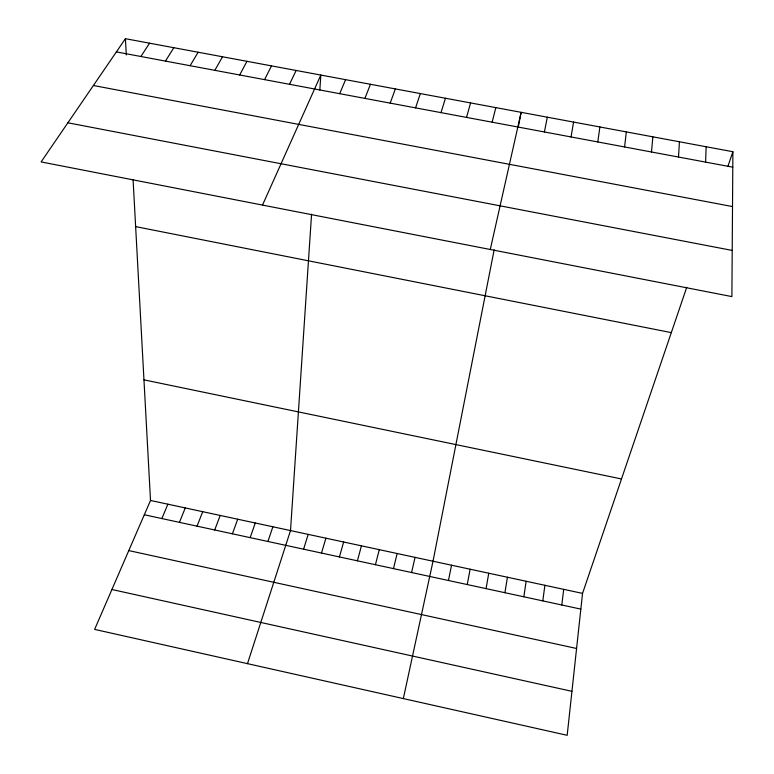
<?xml version="1.0" encoding="UTF-8"?>
<svg xmlns="http://www.w3.org/2000/svg" width="774" height="774" viewBox="0 0 774 774"><rect width="100%" height="100%" fill="white"/><g stroke="black" fill="none" stroke-linecap="round" stroke-linejoin="round"><path stroke-width="1.16" d="M732.891 151.723L731.894 296.597L41.109 161.921L125.417 38.7L732.891 151.723L727.918 166.333M705.607 162.114L706.12 146.75M678.508 157.045L679.437 141.777M311.564 214.195L290.511 530.577L247.487 663.647M319.826 90.016L320.823 75.059L262.502 205.081M651.514 151.994L652.84 136.834M686.731 287.318L582.541 593.397L567.178 735.3L94.631 629.397L150.514 500.459L133.07 179.394M624.599 146.963L626.33 131.899M561.798 604.987L563.695 589.343M542.797 600.885L544.896 585.299M597.78 141.942L599.898 126.984M523.843 596.793L526.146 581.264M504.929 592.7L507.434 577.24M571.048 136.95L573.563 122.079M486.062 588.627L488.762 573.224M467.235 584.554L470.137 569.219M494.16 249.779L433.014 561.227L403.341 698.583M518.241 127.12L521.144 112.327L490.271 249.489M544.403 131.967L547.315 117.203M448.465 580.5L451.552 565.223M411.584 572.528L415.058 557.367M393.482 568.619L397.149 553.516M492.148 122.195L495.824 107.615M375.429 564.71L379.279 549.675M357.404 560.821L361.439 545.834M466.538 117.406L470.592 102.923M339.428 556.932L343.646 542.003M321.491 553.062L325.893 538.191M441.006 112.627L445.437 98.24M303.592 549.192L308.178 534.379M415.561 107.867L420.359 93.577M267.92 541.481L272.874 526.784M250.147 537.64L255.275 522.992M232.403 533.808L237.715 519.219M390.193 103.126L395.35 88.923M214.708 529.977L220.203 515.445M197.051 526.165L202.72 511.691M364.912 98.395L370.436 84.289M179.433 522.353L185.276 507.938M339.699 93.683L345.591 79.664M161.853 518.561L167.881 504.193M289.524 84.298L296.132 70.463M264.553 79.625L271.51 65.887M239.669 74.972L246.974 61.32M214.853 70.337L222.515 56.763M190.114 65.713L198.125 52.226M165.462 61.098L173.821 47.707M140.878 56.502L149.576 43.199M116.371 51.916L732.784 167.194M93.393 85.498L732.514 206.571M67.88 122.795L732.214 250.428M135.634 226.608L671.31 332.617M143.964 379.85L621.503 478.961M150.514 500.459L582.541 593.397M144.312 514.768L580.839 609.109M128.784 550.595L576.572 648.486M111.92 589.507L571.938 691.327M125.417 38.7L126.307 54.973"/></g></svg>
